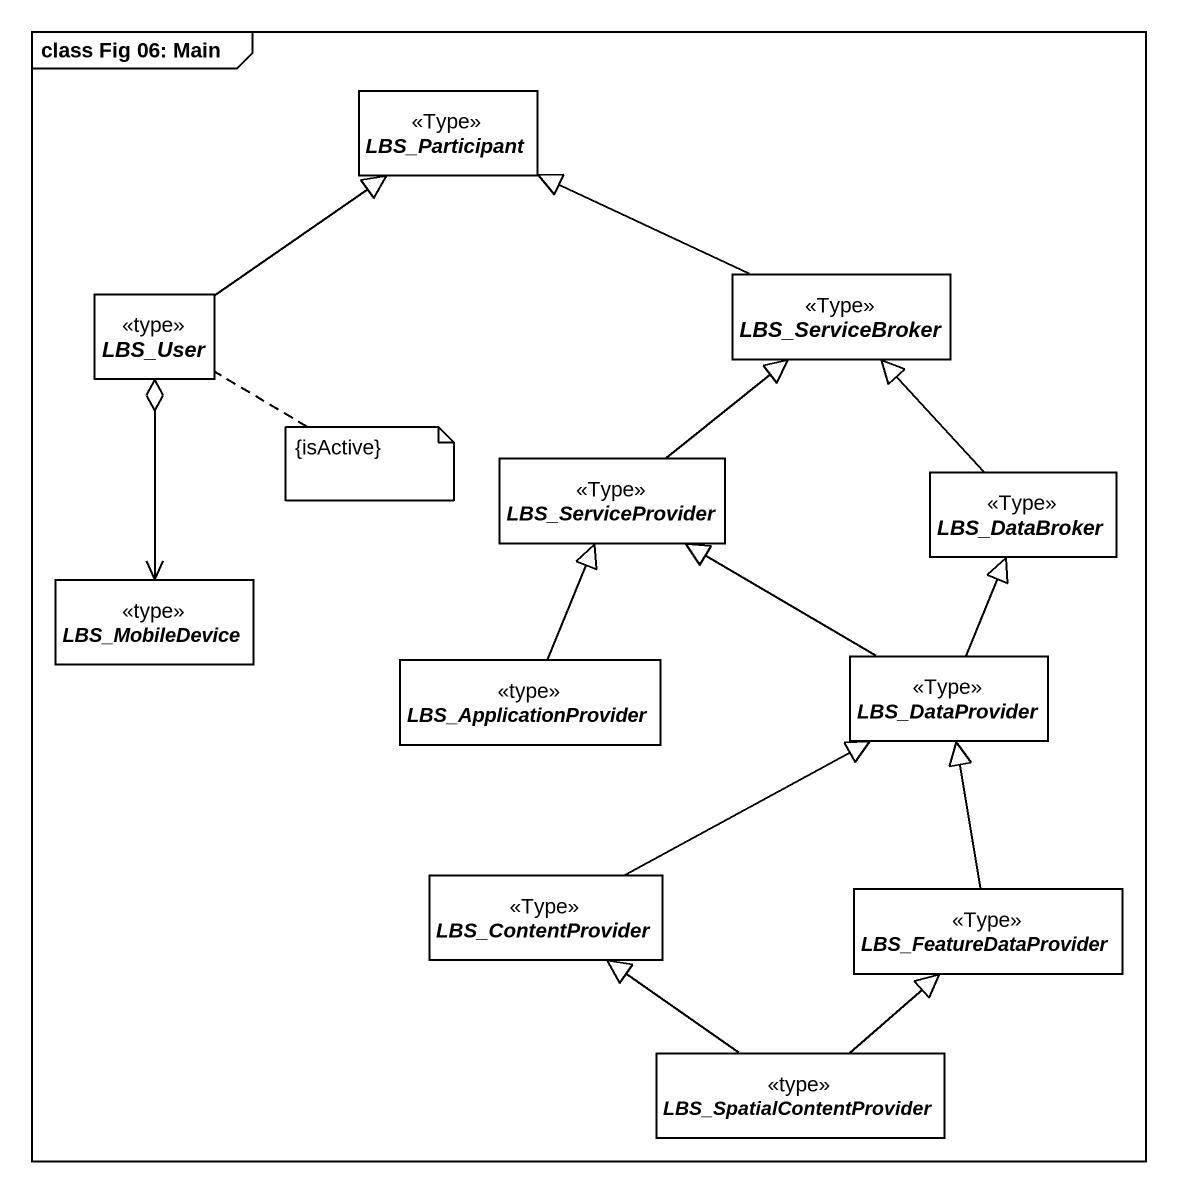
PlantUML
@startuml
mainframe class Fig 06: Main
hide circle
hide empty members
abstract class LBS_Participant <<Type>>
abstract class LBS_ServiceBroker <<Type>>
abstract class LBS_User <<type>>
abstract class LBS_ServiceProvider <<Type>>
abstract class LBS_DataBroker <<Type>>
abstract class LBS_MobileDevice <<type>>
abstract class LBS_ApplicationProvider <<type>>
abstract class LBS_DataProvider <<Type>>
abstract class LBS_ContentProvider <<Type>>
abstract class LBS_FeatureDataProvider <<Type>>
abstract class LBS_SpatialContentProvider <<type>>
LBS_ServiceBroker -left-|> LBS_Participant
LBS_User -up-|> LBS_Participant
LBS_User o--> LBS_MobileDevice
LBS_ServiceProvider -up-|> LBS_ServiceBroker
LBS_DataBroker -up-|> LBS_ServiceBroker
LBS_ApplicationProvider -up-|> LBS_ServiceProvider
LBS_DataProvider -left-|> LBS_ServiceProvider
LBS_DataProvider -up-|> LBS_DataBroker
LBS_ContentProvider -right-|> LBS_DataProvider
LBS_FeatureDataProvider -up-|> LBS_DataProvider
LBS_SpatialContentProvider -up-|> LBS_ContentProvider
LBS_SpatialContentProvider -up-|> LBS_FeatureDataProvider
note right of LBS_User : {isActive}
@enduml
